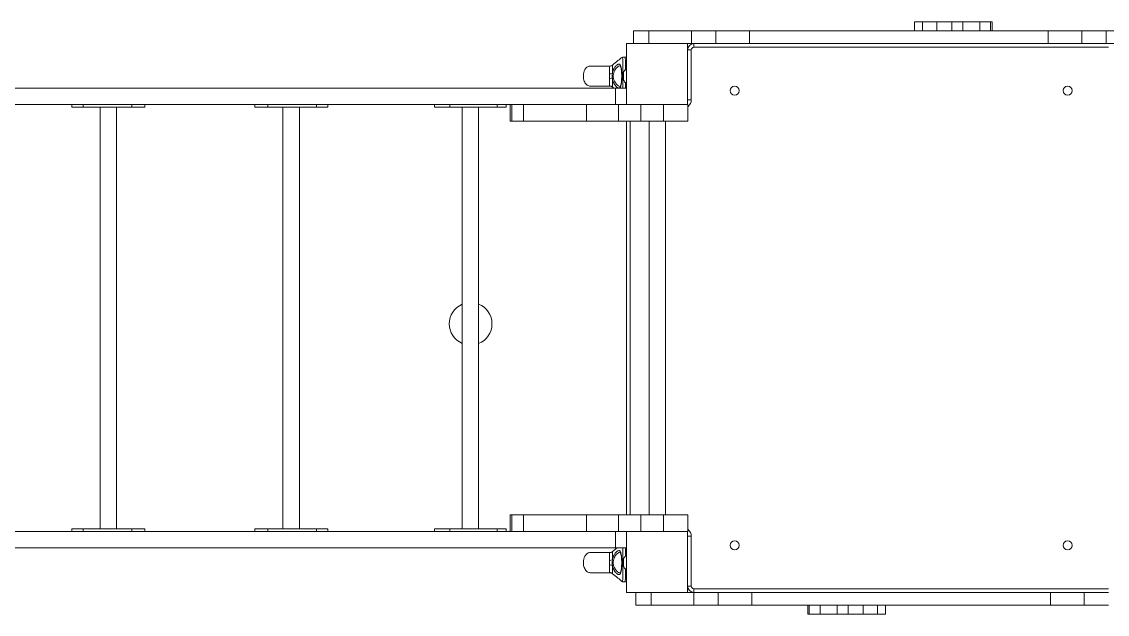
# Model space of a CAD drawing. Header units: millimetres. Extents: x -8760 to 8364, y -7998 to 7451.
# Drawn here: x 62 to 1843, y 1905 to 2877 of the extents above; entities that cross this region are included whole.
import ezdxf

# ---------------------------------------------------------------- set-up
doc = ezdxf.new("R2010")
doc.units = ezdxf.units.MM
doc.layers.add('DIKOM_ОБЪЕКТ', color=7, linetype='Continuous')

msp = doc.modelspace()

# ---------------------------------------------------------------- linework, layer by layer
at = {"layer": 'DIKOM_ОБЪЕКТ', "color": 7, "linetype": 'Continuous', "lineweight": 15}
for p, q in [((1526.378, 2877.446), (1526.378, 2862.446)), ((1526.378, 2877.446), (1539.45, 2877.446)), ((1539.45, 2877.446), (1539.45, 2862.446)), ((1539.45, 2877.446), (1563.238, 2877.446)), ((1563.238, 2877.446), (1563.238, 2862.446)), ((1563.238, 2877.446), (1587.797, 2877.446)), ((1587.797, 2877.446), (1587.797, 2862.446)), ((1587.797, 2877.446), (1605.666, 2877.446)), ((1605.666, 2877.446), (1605.666, 2862.446)), ((1605.666, 2877.446), (1633.379, 2877.446)), ((1633.379, 2877.446), (1633.379, 2862.446)), ((1633.379, 2877.446), (1651.267, 2877.446)), ((1651.267, 2877.446), (1651.267, 2862.446)), ((1651.267, 2877.446), (1653.956, 2877.446)), ((1653.956, 2862.446), (1653.956, 2877.446)), ((1065.634, 2841.446), (1065.634, 2862.446)), ((1065.634, 2862.446), (1090.634, 2862.446)), ((1090.634, 2841.446), (1090.634, 2862.446)), ((1090.634, 2862.446), (1160.634, 2862.446)), ((1160.634, 2841.446), (1160.634, 2862.446)), ((1200.634, 2862.446), (1160.634, 2862.446)), ((1200.634, 2841.446), (1200.634, 2862.446)), ((1200.634, 2862.446), (1255.906, 2862.446)), ((1255.906, 2841.446), (1255.906, 2862.446)), ((1745.363, 2862.446), (1255.906, 2862.446)), ((1745.363, 2841.446), (1745.363, 2862.446)), ((1745.363, 2862.446), (1800.634, 2862.446)), ((1800.634, 2841.446), (1800.634, 2862.446)), ((1840.634, 2862.446), (1800.634, 2862.446)), ((1840.634, 2841.446), (1840.634, 2862.446)), ((1840.634, 2862.446), (1862.001, 2862.446)), ((1154.392, 2841.446), (1054.391, 2841.446)), ((1054.391, 2841.446), (1054.391, 2741.446)), ((1154.392, 2841.446), (1160.634, 2841.446)), ((1154.392, 2741.446), (1154.392, 2841.446)), ((1160.392, 2831.446), (1154.392, 2831.446)), ((1160.392, 2831.446), (1160.392, 2749.446)), ((1200.634, 2841.446), (1160.634, 2841.446)), ((1164.392, 2835.446), (1164.392, 2841.446)), ((1844.392, 2835.446), (1164.392, 2835.446)), ((1200.634, 2841.446), (1255.906, 2841.446)), ((1745.363, 2841.446), (1255.906, 2841.446)), ((1745.363, 2841.446), (1800.634, 2841.446)), ((1840.634, 2841.446), (1800.634, 2841.446)), ((1840.634, 2841.446), (1854.392, 2841.446)), ((1053.892, 2819.476), (1051.895, 2819.476)), ((1053.892, 2798.712), (1053.892, 2819.476)), ((1026.63, 2804.626), (1026.673, 2804.628)), ((1031.426, 2806.342), (1031.417, 2806.3)), ((1031.423, 2806.354), (1031.425, 2806.337)), ((1052.676, 2798.712), (1053.892, 2798.712)), ((1053.892, 2777.787), (1052.677, 2777.787)), ((1053.892, 2768.446), (1053.892, 2777.787)), ((-327.451, 2768.446), (1036.234, 2768.446)), ((1031.424, 2770.083), (1033.412, 2768.446)), ((1036.234, 2768.446), (1036.234, 2741.446)), ((1036.234, 2768.446), (1054.391, 2768.446)), ((-281.242, 2741.446), (984.545, 2741.446)), ((144.691, 2741.446), (144.691, 2737.446)), ((163.115, 2741.446), (163.115, 2737.446)), ((242.866, 2741.446), (242.866, 2737.446)), ((264.443, 2737.446), (264.443, 2741.446)), ((444.438, 2741.446), (444.438, 2737.446)), ((466.015, 2741.446), (466.015, 2737.446)), ((545.766, 2741.446), (545.766, 2737.446)), ((564.189, 2737.446), (564.189, 2741.446)), ((739.452, 2741.446), (739.452, 2737.446)), ((764.612, 2741.446), (764.612, 2737.446)), ((841.903, 2741.446), (841.903, 2737.446)), ((856.742, 2737.446), (856.742, 2741.446)), ((863.503, 2741.446), (863.503, 2714.446)), ((865.818, 2741.446), (865.818, 2714.446)), ((885.455, 2741.446), (885.455, 2714.446)), ((984.545, 2741.446), (988.655, 2741.446)), ((988.655, 2741.446), (988.655, 2714.446)), ((1040.989, 2741.446), (988.655, 2741.446)), ((1040.989, 2741.446), (1040.989, 2714.446)), ((1054.391, 2741.446), (1040.989, 2741.446)), ((1054.391, 2741.446), (1154.392, 2741.446)), ((1077.66, 2741.446), (1077.66, 2714.446)), ((1114.556, 2741.446), (1114.556, 2714.446)), ((1160.392, 2749.446), (1154.392, 2749.446)), ((1154.392, 2741.446), (1154.538, 2741.446)), ((1154.538, 2741.446), (1154.538, 2714.446)), ((144.691, 2737.446), (163.115, 2737.446)), ((163.115, 2737.446), (242.866, 2737.446)), ((191.067, 2737.446), (191.067, 2045.446)), ((218.067, 2045.446), (218.067, 2737.446)), ((242.866, 2737.446), (264.443, 2737.446)), ((444.438, 2737.446), (466.015, 2737.446)), ((466.015, 2737.446), (545.766, 2737.446)), ((490.814, 2737.446), (490.814, 2045.446)), ((517.814, 2045.446), (517.814, 2737.446)), ((545.766, 2737.446), (564.189, 2737.446)), ((739.452, 2737.446), (764.612, 2737.446)), ((764.612, 2737.446), (841.903, 2737.446)), ((784.597, 2737.446), (784.597, 2045.446)), ((811.597, 2045.446), (811.597, 2737.446)), ((841.903, 2737.446), (856.742, 2737.446)), ((863.503, 2714.446), (865.818, 2714.446)), ((865.818, 2714.446), (885.455, 2714.446)), ((885.455, 2714.446), (988.655, 2714.446)), ((1040.989, 2714.446), (988.655, 2714.446)), ((1077.66, 2714.446), (1040.989, 2714.446)), ((1054.391, 2068.446), (1054.391, 2714.446)), ((1060.392, 2714.446), (1060.392, 2068.446)), ((1114.556, 2714.446), (1077.66, 2714.446)), ((1091.022, 2714.446), (1091.022, 2068.446)), ((1114.556, 2714.446), (1154.538, 2714.446)), ((1118.022, 2068.446), (1118.022, 2714.446)), ((863.503, 2068.446), (863.503, 2041.446)), ((863.503, 2068.446), (865.818, 2068.446)), ((865.818, 2068.446), (865.818, 2041.446)), ((865.818, 2068.446), (885.455, 2068.446)), ((885.455, 2068.446), (885.455, 2041.446)), ((885.455, 2068.446), (988.655, 2068.446)), ((988.655, 2068.446), (988.655, 2041.446)), ((1040.989, 2068.446), (988.655, 2068.446)), ((1040.989, 2068.446), (1040.989, 2041.446)), ((1077.66, 2068.446), (1040.989, 2068.446)), ((1077.66, 2068.446), (1077.66, 2041.446)), ((1114.556, 2068.446), (1077.66, 2068.446)), ((1114.556, 2068.446), (1114.556, 2041.446)), ((1114.556, 2068.446), (1154.538, 2068.446)), ((1154.538, 2068.446), (1154.538, 2041.446)), ((-281.242, 2041.446), (984.545, 2041.446)), ((144.691, 2045.446), (144.691, 2041.446)), ((144.691, 2045.446), (163.115, 2045.446)), ((163.115, 2045.446), (163.115, 2041.446)), ((163.115, 2045.446), (242.866, 2045.446)), ((242.866, 2045.446), (242.866, 2041.446)), ((242.866, 2045.446), (264.443, 2045.446)), ((264.443, 2041.446), (264.443, 2045.446)), ((444.438, 2045.446), (444.438, 2041.446)), ((444.438, 2045.446), (466.015, 2045.446)), ((466.015, 2045.446), (466.015, 2041.446)), ((466.015, 2045.446), (545.766, 2045.446)), ((545.766, 2045.446), (545.766, 2041.446)), ((545.766, 2045.446), (564.189, 2045.446)), ((564.189, 2041.446), (564.189, 2045.446)), ((739.452, 2045.446), (739.452, 2041.446)), ((739.452, 2045.446), (764.612, 2045.446)), ((764.612, 2045.446), (764.612, 2041.446)), ((764.612, 2045.446), (841.903, 2045.446)), ((841.903, 2045.446), (841.903, 2041.446)), ((841.903, 2045.446), (856.742, 2045.446)), ((856.742, 2041.446), (856.742, 2045.446)), ((984.545, 2041.446), (988.655, 2041.446)), ((1040.989, 2041.446), (988.655, 2041.446)), ((1036.234, 2041.446), (1036.234, 2014.446)), ((1054.391, 2041.446), (1040.989, 2041.446)), ((1154.392, 2041.446), (1054.391, 2041.446)), ((1054.391, 2041.446), (1054.391, 1941.446)), ((1154.392, 2041.446), (1154.538, 2041.446)), ((1154.392, 1941.446), (1154.392, 2041.446)), ((1154.392, 2033.446), (1160.392, 2033.446)), ((1160.392, 2033.446), (1160.392, 1951.446)), ((-327.451, 2014.446), (1036.234, 2014.446)), ((1038.776, 2014.446), (1031.381, 2008.348)), ((1036.234, 2014.446), (1054.391, 2014.446)), ((1053.892, 2000.67), (1053.892, 2014.446)), ((1026.63, 2006.584), (1026.673, 2006.587)), ((1031.426, 2008.301), (1031.417, 2008.259)), ((1031.423, 2008.313), (1031.425, 2008.296)), ((1052.676, 2000.67), (1053.892, 2000.67)), ((1053.892, 1979.745), (1052.677, 1979.745)), ((1053.892, 1958.916), (1053.892, 1979.745)), ((1051.887, 1958.916), (1053.892, 1958.916)), ((1054.391, 1941.446), (1154.392, 1941.446)), ((1069.539, 1941.446), (1069.539, 1920.446)), ((1094.539, 1941.446), (1094.539, 1920.446)), ((1154.392, 1951.446), (1160.392, 1951.446)), ((1164.539, 1941.446), (1154.392, 1941.446)), ((1164.392, 1947.446), (1844.392, 1947.446)), ((1164.392, 1941.446), (1164.392, 1947.446)), ((1164.539, 1941.446), (1164.539, 1920.446)), ((1164.539, 1941.446), (1204.539, 1941.446)), ((1204.539, 1941.446), (1204.539, 1920.446)), ((1259.81, 1941.446), (1204.539, 1941.446)), ((1259.81, 1941.446), (1259.81, 1920.446)), ((1259.81, 1941.446), (1749.267, 1941.446)), ((1749.267, 1941.446), (1749.267, 1920.446)), ((1804.539, 1941.446), (1749.267, 1941.446)), ((1804.539, 1941.446), (1804.539, 1920.446)), ((1804.539, 1941.446), (1844.539, 1941.446)), ((1094.539, 1920.446), (1069.539, 1920.446)), ((1164.539, 1920.446), (1094.539, 1920.446)), ((1164.539, 1920.446), (1204.539, 1920.446)), ((1259.81, 1920.446), (1204.539, 1920.446)), ((1259.81, 1920.446), (1749.267, 1920.446)), ((1351.217, 1920.446), (1351.217, 1905.446)), ((1353.906, 1905.446), (1351.217, 1905.446)), ((1353.906, 1905.446), (1353.906, 1920.446)), ((1371.794, 1905.446), (1353.906, 1905.446)), ((1371.794, 1905.446), (1371.794, 1920.446)), ((1399.507, 1905.446), (1371.794, 1905.446)), ((1399.507, 1905.446), (1399.507, 1920.446)), ((1417.376, 1905.446), (1399.507, 1905.446)), ((1417.376, 1905.446), (1417.376, 1920.446)), ((1441.935, 1905.446), (1417.376, 1905.446)), ((1441.935, 1905.446), (1441.935, 1920.446)), ((1465.724, 1905.446), (1441.935, 1905.446)), ((1465.724, 1905.446), (1465.724, 1920.446)), ((1478.796, 1905.446), (1465.724, 1905.446)), ((1478.796, 1905.446), (1478.796, 1920.446)), ((1804.539, 1920.446), (1749.267, 1920.446)), ((1804.539, 1920.446), (1844.539, 1920.446))]:
    msp.add_line(p, q, dxfattribs=at)
at = {"layer": 'DIKOM_ОБЪЕКТ', "color": 7, "linetype": 'Continuous', "lineweight": 15, "flags": 128}
for points in [[(1043.506, 2805.188), (1043.096, 2805.219), (1041.687, 2804.791), (1040.798, 2804.314), (1039.14, 2803.097), (1037.447, 2801.438), (1036.1, 2799.763), (1034.858, 2797.805), (1033.933, 2795.904), (1033.187, 2793.812), (1032.682, 2791.636), (1032.421, 2789.361), (1032.444, 2786.814), (1032.784, 2784.32), (1033.418, 2781.962), (1034.292, 2779.798), (1035.843, 2777.107), (1037.6, 2774.896), (1039.252, 2773.309), (1040.866, 2772.146), (1043.101, 2771.278), (1043.101, 2771.278)], [(1043.506, 2007.146), (1043.096, 2007.178), (1041.687, 2006.749), (1040.798, 2006.272), (1039.14, 2005.055), (1037.447, 2003.397), (1036.1, 2001.721), (1034.858, 1999.764), (1033.933, 1997.862), (1033.187, 1995.771), (1032.682, 1993.595), (1032.421, 1991.32), (1032.444, 1988.773), (1032.784, 1986.279), (1033.418, 1983.921), (1034.292, 1981.756), (1035.843, 1979.065), (1037.6, 1976.855), (1039.252, 1975.268), (1040.866, 1974.104), (1043.101, 1973.236), (1043.101, 1973.236)]]:
    msp.add_lwpolyline(points, dxfattribs=at)
at = {"layer": 'DIKOM_ОБЪЕКТ', "color": 7, "linetype": 'Continuous', "lineweight": 15}
for centre in [(1231.392, 2764.446), (1777.392, 2764.446), (1231.392, 2018.446), (1777.392, 2018.446)]:
    msp.add_circle(centre, 7.5, dxfattribs=at)
for centre, radius, start, end in [((1164.392, 2831.446), 10, 90, 180), ((1164.392, 2831.446), 4, 90, 180), ((1025.443, 2811.672), 19.746, 271.804242, 286.117049), ((1025.455, 2764.842), 19.733, 73.906025, 88.224955), ((1146.392, 2749.446), 14, 305.585344, 0), ((798.524, 2381.906), 35, 113.448958, 246.551042), ((798.524, 2381.906), 35, 291.931338, 68.068662), ((1146.392, 2033.446), 14, 0, 54.414656), ((1025.452, 2013.576), 19.691, 271.784199, 286.137092), ((1025.452, 1966.78), 19.753, 73.913524, 88.217457), ((1164.392, 1951.446), 10, 180, 270), ((1164.392, 1951.446), 4, 180, 270)]:
    msp.add_arc(centre, radius, start, end, dxfattribs=at)
for points, knots in [([(1047.288, 2819.513), (1044.901, 2817.542), (1039.667, 2813.22), (1034.301, 2808.796), (1031.381, 2806.389)], [0, 0, 0, 0, 0.45597576, 1, 1, 1, 1]), ([(1047.319, 2819.476), (1047.308, 2819.476), (1047.277, 2819.476), (1047.613, 2819.476), (1047.83, 2819.476)], [0, 0, 0, 0, 0.35650498, 1, 1, 1, 1]), ([(1047.993, 2768.446), (1048.005, 2769.431), (1048.034, 2771.73), (1048.07, 2775.867), (1048.097, 2780.639), (1048.108, 2784.826), (1048.111, 2789.046), (1048.105, 2793.271), (1048.085, 2798.17), (1048.052, 2802.813), (1048.009, 2807.103), (1047.956, 2810.907), (1047.9, 2814.172), (1047.846, 2816.766), (1047.813, 2818.546), (1047.825, 2819.197), (1047.83, 2819.476)], [0, 0, 0, 0, 0.05733624, 0.13387628, 0.21000592, 0.28613484, 0.32593922, 0.40201148, 0.47809278, 0.55446277, 0.63083875, 0.70786018, 0.78490179, 0.86312999, 0.94137017, 1, 1, 1, 1]), ([(1047.83, 2819.476), (1047.98, 2819.476), (1048.281, 2819.476), (1048.97, 2819.476), (1049.777, 2819.476), (1050.482, 2819.476), (1051.23, 2819.476), (1051.678, 2819.476), (1051.895, 2819.476)], [0, 0, 0, 0, 0.28444034, 0.56780198, 0.70814938, 0.8493445, 0.92693321, 1, 1, 1, 1]), ([(1051.895, 2819.476), (1051.952, 2819.026), (1052.065, 2818.127), (1052.228, 2815.993), (1052.38, 2813), (1052.51, 2808.953), (1052.608, 2804.31), (1052.656, 2800.77), (1052.674, 2798.864), (1052.676, 2798.712)], [0, 0, 0, 0, 0.125300977, 0.250597292, 0.433982079, 0.617370739, 0.800754656, 0.984131282, 1, 1, 1, 1]), ([(1053.892, 2819.476), (1053.904, 2819.476), (1053.934, 2819.476), (1053.97, 2819.476), (1054.032, 2819.476), (1054.145, 2819.476), (1054.34, 2819.476), (1054.388, 2819.476), (1054.391, 2819.476), (1054.391, 2819.476)], [0, 0, 0, 0, 0.02012284, 0.05029591, 0.0614376, 0.13926814, 0.32553308, 0.92574838, 1, 1, 1, 1]), ([(994.392, 2804.75), (993.717, 2804.695), (992.299, 2804.579), (990.237, 2803.634), (988.316, 2802.134), (986.677, 2800.146), (985.401, 2797.897), (984.503, 2795.619), (983.905, 2793.401), (983.51, 2791.055), (983.332, 2788.335), (983.507, 2785.148), (984.188, 2781.709), (985.459, 2778.349), (987.291, 2775.429), (989.534, 2773.283), (991.96, 2771.978), (993.621, 2771.822), (994.392, 2771.75)], [0, 0, 0, 0, 0.0463333, 0.09737769, 0.15340917, 0.21313162, 0.27355231, 0.33082511, 0.38134001, 0.43157933, 0.49444002, 0.56870954, 0.65082395, 0.73500568, 0.81488807, 0.88597619, 0.94713684, 1, 1, 1, 1]), ([(1026.672, 2804.75), (1026.19, 2804.75), (1023.741, 2804.75), (1020.037, 2804.75), (1015.805, 2804.75), (1012.654, 2804.75), (1010.088, 2804.75), (1007.901, 2804.75), (1005.746, 2804.75), (1003.624, 2804.75), (1001.449, 2804.75), (999.325, 2804.75), (997.376, 2804.75), (995.768, 2804.75), (994.624, 2804.75), (994.471, 2804.75), (994.392, 2804.75)], [0, 0, 0, 0, 0.020988544, 0.106493687, 0.181893776, 0.243327457, 0.289771495, 0.342983151, 0.391962192, 0.449414455, 0.515994072, 0.592367478, 0.678988722, 0.776037004, 0.88332274, 1, 1, 1, 1]), ([(1026.065, 2791.936), (1026.066, 2792.835), (1026.069, 2794.603), (1026.075, 2797.117), (1026.084, 2799.14), (1026.1, 2800.821), (1026.126, 2802.18), (1026.183, 2803.354), (1026.292, 2804.16), (1026.429, 2804.687), (1026.57, 2804.644), (1026.63, 2804.626)], [0, 0, 0, 0, 0.146831431, 0.288823393, 0.430694367, 0.517297428, 0.627059859, 0.736703985, 0.833272517, 0.929740307, 1, 1, 1, 1]), ([(1031.355, 2806.373), (1031.054, 2806.135), (1030.366, 2805.59), (1028.998, 2805.003), (1027.677, 2804.674), (1026.894, 2804.687), (1026.629, 2804.692)], [0, 0, 0, 0, 0.2376157, 0.54370959, 0.84506002, 1, 1, 1, 1]), ([(1026.687, 2804.726), (1026.682, 2804.737), (1026.672, 2804.755), (1026.665, 2804.742), (1026.662, 2804.736)], [0, 0, 0, 0, 0.563626349, 1, 1, 1, 1]), ([(1030.925, 2792.702), (1031.056, 2793.37), (1031.357, 2794.892), (1032.068, 2797.132), (1033.054, 2799.463), (1034.269, 2801.656), (1035.735, 2803.749), (1037.368, 2805.579), (1038.809, 2806.787), (1040.145, 2807.593), (1041.365, 2808.004), (1042.579, 2807.864), (1043.601, 2807.089), (1044.405, 2805.743), (1045.041, 2803.873), (1045.519, 2801.623), (1045.883, 2798.988), (1046.139, 2796.105), (1046.304, 2792.986), (1046.383, 2789.777), (1046.381, 2786.501), (1046.297, 2783.307), (1046.128, 2780.223), (1045.87, 2777.386), (1045.51, 2774.823), (1045.045, 2772.646), (1044.449, 2770.874), (1043.721, 2769.581), (1042.83, 2768.777), (1042.005, 2768.553), (1041.152, 2768.596), (1040.292, 2768.844), (1039.011, 2769.561), (1037.499, 2770.801), (1035.759, 2772.705), (1034, 2775.224), (1032.564, 2778.05), (1031.542, 2780.934), (1031.101, 2782.79), (1030.931, 2783.769), (1030.925, 2783.801)], [0, 0, 0, 0, 0.01781677, 0.04061355, 0.06387773, 0.08996034, 0.11656199, 0.14777518, 0.17984582, 0.19769443, 0.22791096, 0.25911973, 0.28889447, 0.31968771, 0.34771894, 0.37659555, 0.40400685, 0.4321991, 0.45940554, 0.48737204, 0.5144928, 0.54236377, 0.56943189, 0.59724886, 0.6242665, 0.65203504, 0.67904632, 0.7068126, 0.73400809, 0.76196931, 0.77166533, 0.79505698, 0.81888493, 0.84934143, 0.8806276, 0.91457954, 0.94968093, 0.97411401, 0.99915531, 1, 1, 1, 1]), ([(1031.417, 2806.3), (1031.396, 2806.261), (1031.371, 2806.211), (1031.294, 2805.591), (1031.218, 2804.789), (1031.157, 2803.767), (1031.095, 2802.498), (1031.038, 2800.919), (1030.984, 2798.472), (1030.945, 2795.719), (1030.932, 2793.789), (1030.925, 2792.702)], [0, 0, 0, 0, 0.1290638, 0.1631205, 0.27670799, 0.39498466, 0.40847532, 0.55302137, 0.70230191, 0.83232912, 1, 1, 1, 1]), ([(1043.511, 2805.245), (1043.558, 2805.242), (1043.671, 2805.235), (1043.718, 2805.209), (1044.027, 2804.905), (1044.368, 2804.335), (1044.73, 2803.439), (1045.067, 2802.27), (1045.371, 2800.842), (1045.635, 2799.141), (1045.852, 2797.22), (1046.021, 2795.119), (1046.14, 2792.869), (1046.21, 2790.529), (1046.233, 2788.141), (1046.207, 2785.751), (1046.132, 2783.41), (1046.007, 2781.16), (1045.832, 2779.045), (1045.604, 2777.112), (1045.326, 2775.4), (1045.001, 2773.95), (1044.643, 2772.806), (1044.285, 2772.005), (1044.05, 2771.646), (1043.955, 2771.53), (1043.942, 2771.513)], [0, 0, 0, 0, 0.03674792, 0.08892571, 0.12772687, 0.168884, 0.20934872, 0.24895433, 0.29103587, 0.33449139, 0.37831572, 0.42327677, 0.46846325, 0.51405576, 0.55977478, 0.60539379, 0.65125359, 0.69658631, 0.74193125, 0.78686657, 0.83104149, 0.87483183, 0.91682336, 0.95797983, 0.99412963, 1, 1, 1, 1]), ([(1052.676, 2798.712), (1052.486, 2798.692), (1052.064, 2798.645), (1051.379, 2798.217), (1050.519, 2797.205), (1049.658, 2795.115), (1049.086, 2792.148), (1048.927, 2788.578), (1049.011, 2784.888), (1049.532, 2781.892), (1050.337, 2779.707), (1051.034, 2778.576), (1051.883, 2777.947), (1052.368, 2777.794), (1052.635, 2777.788), (1052.677, 2777.787)], [0, 0, 0, 0, 0.02391943, 0.05330181, 0.09937173, 0.19045643, 0.33533202, 0.48084469, 0.64220467, 0.80283684, 0.862286, 0.93763916, 0.96607823, 0.99479077, 1, 1, 1, 1]), ([(1054.391, 2797.008), (1054.384, 2797.269), (1054.371, 2797.706), (1054.264, 2798.224), (1054.148, 2798.502), (1054.057, 2798.629), (1053.991, 2798.686), (1053.931, 2798.71), (1053.901, 2798.712), (1053.892, 2798.712)], [0, 0, 0, 0, 0.418539406, 0.702617147, 0.845085711, 0.898688663, 0.952662572, 0.984077717, 1, 1, 1, 1]), ([(1026.066, 2784.565), (1026.089, 2785.775), (1026.135, 2788.231), (1026.089, 2790.689), (1026.065, 2791.936)], [0, 0, 0, 0, 0.49242223, 1, 1, 1, 1]), ([(1026.691, 2771.817), (1026.589, 2771.836), (1026.361, 2771.878), (1026.172, 2773.134), (1026.108, 2775.02), (1026.086, 2777.179), (1026.077, 2779.339), (1026.07, 2781.809), (1026.068, 2783.646), (1026.066, 2784.565)], [0, 0, 0, 0, 0.1244068, 0.27931047, 0.46485731, 0.58566867, 0.70660068, 0.85325524, 1, 1, 1, 1]), ([(1030.925, 2792.702), (1030.781, 2791.373), (1030.46, 2788.411), (1030.76, 2785.439), (1030.925, 2783.801)], [0, 0, 0, 0, 0.44886652, 1, 1, 1, 1]), ([(1030.925, 2783.801), (1030.933, 2782.702), (1030.948, 2780.477), (1030.993, 2777.526), (1031.057, 2774.965), (1031.136, 2773.054), (1031.225, 2771.636), (1031.338, 2770.446), (1031.396, 2770.225), (1031.431, 2770.09)], [0, 0, 0, 0, 0.16828001, 0.34054047, 0.47841126, 0.62037128, 0.72391172, 0.83081196, 1, 1, 1, 1]), ([(1052.677, 2777.787), (1052.665, 2776.729), (1052.634, 2773.938), (1052.584, 2770.748), (1052.533, 2768.885), (1052.521, 2768.446)], [0, 0, 0, 0, 0.31803644, 0.83938865, 1, 1, 1, 1]), ([(1053.892, 2777.787), (1053.91, 2777.789), (1053.952, 2777.793), (1054.024, 2777.837), (1054.141, 2777.97), (1054.335, 2778.454), (1054.383, 2778.984), (1054.392, 2779.411), (1054.392, 2779.478), (1054.391, 2779.491)], [0, 0, 0, 0, 0.02920852, 0.0678247, 0.13256852, 0.3106445, 0.89348766, 0.9784955, 1, 1, 1, 1]), ([(994.392, 2771.75), (994.471, 2771.75), (994.624, 2771.75), (995.768, 2771.75), (997.376, 2771.75), (999.325, 2771.75), (1001.449, 2771.75), (1003.624, 2771.75), (1005.746, 2771.75), (1007.738, 2771.75), (1009.549, 2771.75), (1011.305, 2771.75), (1013.268, 2771.75), (1016.068, 2771.75), (1020.037, 2771.75), (1023.742, 2771.75), (1026.191, 2771.75), (1026.675, 2771.75)], [0, 0, 0, 0, 0.11667181, 0.22395253, 0.32099627, 0.40761347, 0.4839833, 0.55055981, 0.60800938, 0.65698613, 0.69812148, 0.73224084, 0.77049448, 0.81808013, 0.89347669, 0.97897784, 1, 1, 1, 1]), ([(1026.621, 2771.782), (1027.021, 2771.774), (1027.945, 2771.755), (1029.344, 2771.339), (1030.575, 2770.749), (1031.165, 2770.266), (1031.4, 2770.074)], [0, 0, 0, 0, 0.22928648, 0.52888838, 0.81276889, 1, 1, 1, 1]), ([(1026.689, 2771.803), (1027.13, 2771.795), (1028.08, 2771.775), (1029.443, 2771.379), (1030.634, 2770.809), (1031.202, 2770.36), (1031.458, 2770.156)], [0, 0, 0, 0, 0.24088991, 0.51887465, 0.7822283, 1, 1, 1, 1]), ([(1043.101, 2771.278), (1043.243, 2771.249), (1043.388, 2771.22), (1043.516, 2771.251), (1043.519, 2771.251)], [0, 0, 0, 0, 0.97891362, 1, 1, 1, 1]), ([(1043.942, 2771.513), (1043.894, 2771.462), (1043.757, 2771.315), (1043.654, 2771.263), (1043.567, 2771.255), (1043.519, 2771.25)], [0, 0, 0, 0, 0.19856222, 0.56825962, 1, 1, 1, 1]), ([(1047.833, 1958.916), (1047.829, 1959.005), (1047.814, 1959.416), (1047.825, 1960.581), (1047.871, 1962.823), (1047.926, 1965.765), (1047.982, 1969.288), (1048.03, 1973.349), (1048.07, 1977.815), (1048.097, 1982.601), (1048.108, 1986.784), (1048.111, 1991.005), (1048.105, 1995.23), (1048.085, 2000.128), (1048.052, 2004.777), (1048.009, 2009.042), (1047.964, 2012.312), (1047.936, 2013.903), (1047.927, 2014.446)], [0, 0, 0, 0, 0.01989527, 0.09163868, 0.16337681, 0.23360945, 0.30382909, 0.37330876, 0.44277895, 0.51187664, 0.58097367, 0.6171014, 0.68614701, 0.75520083, 0.82451667, 0.8938324, 0.96374443, 1, 1, 1, 1]), ([(1052.386, 2014.446), (1052.428, 2013.272), (1052.516, 2010.797), (1052.607, 2006.258), (1052.656, 2002.728), (1052.674, 2000.822), (1052.676, 2000.67)], [0, 0, 0, 0, 0.30174482, 0.6363872, 0.97104247, 1, 1, 1, 1]), ([(994.392, 2006.708), (993.717, 2006.653), (992.299, 2006.538), (990.237, 2005.592), (988.316, 2004.093), (986.677, 2002.105), (985.401, 1999.856), (984.504, 1997.578), (983.905, 1995.359), (983.51, 1993.014), (983.332, 1990.294), (983.507, 1987.107), (984.188, 1983.667), (985.459, 1980.307), (987.29, 1977.388), (989.535, 1975.242), (991.96, 1973.937), (993.621, 1973.781), (994.392, 1973.708)], [0, 0, 0, 0, 0.04633326, 0.0973776, 0.15340904, 0.21313144, 0.27356158, 0.33083432, 0.38133862, 0.43157789, 0.49443853, 0.56871892, 0.65082253, 0.73500418, 0.81489572, 0.88597629, 0.94713689, 1, 1, 1, 1]), ([(1026.672, 2006.708), (1026.19, 2006.708), (1023.741, 2006.708), (1020.037, 2006.708), (1015.805, 2006.708), (1012.654, 2006.708), (1010.088, 2006.708), (1007.901, 2006.708), (1005.746, 2006.708), (1003.624, 2006.708), (1001.449, 2006.708), (999.325, 2006.708), (997.376, 2006.708), (995.768, 2006.708), (994.624, 2006.708), (994.471, 2006.708), (994.392, 2006.708)], [0, 0, 0, 0, 0.020988544, 0.106493687, 0.181893776, 0.243327457, 0.289771495, 0.342983151, 0.391962192, 0.449414455, 0.515994072, 0.592367478, 0.678988722, 0.776037004, 0.88332274, 1, 1, 1, 1]), ([(1026.065, 1993.895), (1026.066, 1994.794), (1026.069, 1996.562), (1026.075, 1999.076), (1026.084, 2001.098), (1026.1, 2002.78), (1026.126, 2004.138), (1026.183, 2005.312), (1026.292, 2006.119), (1026.429, 2006.645), (1026.57, 2006.602), (1026.63, 2006.584)], [0, 0, 0, 0, 0.14683374, 0.28882793, 0.43070113, 0.51728535, 0.6270495, 0.73669535, 0.83327648, 0.92973896, 1, 1, 1, 1]), ([(1026.066, 1986.524), (1026.089, 1987.733), (1026.135, 1990.19), (1026.089, 1992.647), (1026.065, 1993.895)], [0, 0, 0, 0, 0.49242223, 1, 1, 1, 1]), ([(1031.355, 2008.332), (1031.054, 2008.094), (1030.366, 2007.549), (1028.998, 2006.962), (1027.678, 2006.632), (1026.894, 2006.646), (1026.629, 2006.65)], [0, 0, 0, 0, 0.23761308, 0.5437036, 0.84506246, 1, 1, 1, 1]), ([(1026.687, 2006.685), (1026.682, 2006.695), (1026.672, 2006.714), (1026.665, 2006.7), (1026.662, 2006.694)], [0, 0, 0, 0, 0.56343193, 1, 1, 1, 1]), ([(1030.925, 1994.661), (1030.781, 1993.331), (1030.46, 1990.369), (1030.76, 1987.398), (1030.925, 1985.76)], [0, 0, 0, 0, 0.44886652, 1, 1, 1, 1]), ([(1030.925, 1994.661), (1031.056, 1995.328), (1031.357, 1996.85), (1032.068, 1999.091), (1033.054, 2001.422), (1034.269, 2003.614), (1035.735, 2005.707), (1037.368, 2007.537), (1038.809, 2008.746), (1040.145, 2009.551), (1041.365, 2009.963), (1042.579, 2009.822), (1043.601, 2009.048), (1044.405, 2007.702), (1045.041, 2005.831), (1045.519, 2003.582), (1045.883, 2000.946), (1046.139, 1998.064), (1046.304, 1994.945), (1046.383, 1991.736), (1046.381, 1988.46), (1046.298, 1985.266), (1046.128, 1982.181), (1045.87, 1979.345), (1045.51, 1976.781), (1045.045, 1974.604), (1044.449, 1972.833), (1043.721, 1971.539), (1042.83, 1970.736), (1042.005, 1970.511), (1041.152, 1970.556), (1040.292, 1970.802), (1039.011, 1971.519), (1037.499, 1972.76), (1035.759, 1974.663), (1034, 1977.183), (1032.564, 1980.008), (1031.542, 1982.893), (1031.101, 1984.748), (1030.931, 1985.728), (1030.925, 1985.76)], [0, 0, 0, 0, 0.01781677, 0.04061355, 0.06387773, 0.08996034, 0.11656199, 0.14777309, 0.17984526, 0.19769283, 0.22790989, 0.25911866, 0.28889339, 0.31968664, 0.34771787, 0.37659448, 0.40400577, 0.43219802, 0.45940447, 0.48737495, 0.51449167, 0.54236663, 0.56943093, 0.5972479, 0.62426554, 0.65203681, 0.67904589, 0.70681217, 0.73400766, 0.76196924, 0.77166533, 0.79505698, 0.81888493, 0.84934143, 0.8806276, 0.91457954, 0.94968093, 0.97411401, 0.99915531, 1, 1, 1, 1]), ([(1031.417, 2008.259), (1031.396, 2008.22), (1031.371, 2008.17), (1031.294, 2007.549), (1031.218, 2006.748), (1031.157, 2005.726), (1031.095, 2004.456), (1031.038, 2002.878), (1030.984, 2000.43), (1030.945, 1997.677), (1030.932, 1995.748), (1030.925, 1994.661)], [0, 0, 0, 0, 0.12906419, 0.16312883, 0.2767058, 0.39498283, 0.40847353, 0.55302002, 0.70230101, 0.83232861, 1, 1, 1, 1]), ([(1043.511, 2007.203), (1043.558, 2007.2), (1043.671, 2007.194), (1043.718, 2007.168), (1044.027, 2006.864), (1044.368, 2006.293), (1044.73, 2005.398), (1045.067, 2004.229), (1045.371, 2002.801), (1045.635, 2001.1), (1045.852, 1999.178), (1046.02, 1997.077), (1046.14, 1994.828), (1046.21, 1992.488), (1046.233, 1990.1), (1046.207, 1987.71), (1046.132, 1985.368), (1046.007, 1983.118), (1045.832, 1981.004), (1045.604, 1979.07), (1045.326, 1977.359), (1045.001, 1975.909), (1044.643, 1974.765), (1044.285, 1973.963), (1044.05, 1973.605), (1043.955, 1973.488), (1043.942, 1973.472)], [0, 0, 0, 0, 0.03674787, 0.08892568, 0.12772684, 0.16888399, 0.20934871, 0.24895433, 0.29103588, 0.3344914, 0.37831574, 0.423285, 0.46846283, 0.51405534, 0.55977437, 0.60539339, 0.65126214, 0.69658625, 0.7419312, 0.78686653, 0.83104146, 0.8748318, 0.91682334, 0.95797982, 0.99412963, 1, 1, 1, 1]), ([(1052.676, 2000.67), (1052.486, 2000.65), (1052.064, 2000.604), (1051.379, 2000.176), (1050.519, 1999.163), (1049.658, 1997.074), (1049.086, 1994.106), (1048.927, 1990.537), (1049.011, 1986.847), (1049.532, 1983.85), (1050.337, 1981.665), (1051.034, 1980.535), (1051.882, 1979.905), (1052.368, 1979.753), (1052.635, 1979.746), (1052.677, 1979.745)], [0, 0, 0, 0, 0.02391584, 0.05329814, 0.09936793, 0.19045236, 0.33532753, 0.48083979, 0.64221942, 0.80283136, 0.86228034, 0.93763329, 0.96608392, 0.99479079, 1, 1, 1, 1]), ([(1054.391, 1998.967), (1054.384, 1999.227), (1054.371, 1999.665), (1054.264, 2000.182), (1054.148, 2000.46), (1054.057, 2000.587), (1053.991, 2000.645), (1053.931, 2000.669), (1053.901, 2000.67), (1053.892, 2000.67)], [0, 0, 0, 0, 0.418548859, 0.702633017, 0.845104799, 0.898708961, 0.952684089, 0.984099944, 1, 1, 1, 1]), ([(1026.691, 1973.776), (1026.589, 1973.795), (1026.361, 1973.836), (1026.172, 1975.093), (1026.108, 1976.979), (1026.086, 1979.138), (1026.077, 1981.298), (1026.07, 1983.768), (1026.068, 1985.605), (1026.066, 1986.524)], [0, 0, 0, 0, 0.12440661, 0.27931004, 0.46485659, 0.58566776, 0.70657799, 0.85325547, 1, 1, 1, 1]), ([(1030.925, 1985.76), (1030.933, 1984.66), (1030.948, 1982.436), (1030.993, 1979.484), (1031.057, 1976.924), (1031.136, 1975.013), (1031.225, 1973.594), (1031.338, 1972.405), (1031.396, 1972.184), (1031.431, 1972.048)], [0, 0, 0, 0, 0.16827862, 0.34053768, 0.47840733, 0.62036619, 0.72392007, 0.8308088, 1, 1, 1, 1]), ([(1052.677, 1979.745), (1052.665, 1978.684), (1052.635, 1975.882), (1052.561, 1971.655), (1052.447, 1967.294), (1052.296, 1963.615), (1052.114, 1960.742), (1051.959, 1959.497), (1051.887, 1958.916)], [0, 0, 0, 0, 0.11119153, 0.2934286, 0.47568323, 0.65807247, 0.84044908, 1, 1, 1, 1]), ([(1053.892, 1979.745), (1053.91, 1979.747), (1053.952, 1979.752), (1054.025, 1979.795), (1054.141, 1979.929), (1054.336, 1980.412), (1054.383, 1980.942), (1054.392, 1981.37), (1054.392, 1981.436), (1054.391, 1981.449)], [0, 0, 0, 0, 0.02921408, 0.06771433, 0.13265699, 0.31076683, 0.89346741, 0.97849142, 1, 1, 1, 1]), ([(994.392, 1973.708), (994.471, 1973.708), (994.624, 1973.708), (995.768, 1973.708), (997.376, 1973.708), (999.325, 1973.708), (1001.449, 1973.708), (1003.624, 1973.708), (1005.746, 1973.708), (1007.738, 1973.708), (1009.549, 1973.708), (1011.305, 1973.708), (1013.268, 1973.708), (1016.068, 1973.708), (1020.037, 1973.708), (1023.742, 1973.708), (1026.191, 1973.708), (1026.675, 1973.708)], [0, 0, 0, 0, 0.11667181, 0.22395253, 0.32099627, 0.40761347, 0.4839833, 0.55055981, 0.60800938, 0.65698613, 0.69812148, 0.73224084, 0.77049448, 0.81808013, 0.89347669, 0.97897784, 1, 1, 1, 1]), ([(1026.621, 1973.741), (1027.021, 1973.732), (1027.945, 1973.713), (1029.344, 1973.298), (1030.575, 1972.708), (1031.165, 1972.225), (1031.4, 1972.033)], [0, 0, 0, 0, 0.22928648, 0.52888838, 0.81276889, 1, 1, 1, 1]), ([(1026.689, 1973.762), (1027.13, 1973.753), (1028.08, 1973.734), (1029.443, 1973.337), (1030.635, 1972.767), (1031.202, 1972.318), (1031.458, 1972.115)], [0, 0, 0, 0, 0.24089184, 0.51889214, 0.78222655, 1, 1, 1, 1]), ([(1031.424, 1972.042), (1034.285, 1969.689), (1039.444, 1965.446), (1044.908, 1960.92), (1047.343, 1958.903)], [0, 0, 0, 0, 0.55451371, 1, 1, 1, 1]), ([(1043.101, 1973.236), (1043.243, 1973.208), (1043.388, 1973.179), (1043.516, 1973.209), (1043.519, 1973.21)], [0, 0, 0, 0, 0.97891336, 1, 1, 1, 1]), ([(1043.942, 1973.472), (1043.894, 1973.421), (1043.757, 1973.274), (1043.654, 1973.222), (1043.567, 1973.214), (1043.519, 1973.209)], [0, 0, 0, 0, 0.19856222, 0.56825962, 1, 1, 1, 1]), ([(1047.833, 1958.916), (1047.681, 1958.916), (1047.407, 1958.916), (1047.37, 1958.916), (1047.354, 1958.916)], [0, 0, 0, 0, 0.55212464, 1, 1, 1, 1]), ([(1051.887, 1958.916), (1051.679, 1958.916), (1051.212, 1958.916), (1050.442, 1958.916), (1049.645, 1958.916), (1048.954, 1958.916), (1048.291, 1958.916), (1048.012, 1958.916), (1047.833, 1958.916)], [0, 0, 0, 0, 0.06868673, 0.15437012, 0.29682901, 0.48142385, 0.66682849, 1, 1, 1, 1]), ([(1054.391, 1958.916), (1054.379, 1958.916), (1054.364, 1958.916), (1054.2, 1958.916), (1054.122, 1958.916), (1054.033, 1958.916), (1053.967, 1958.916), (1053.916, 1958.916), (1053.894, 1958.916), (1053.892, 1958.916)], [0, 0, 0, 0, 0.63250861, 0.74409505, 0.86845559, 0.91658987, 0.96500948, 0.99551206, 1, 1, 1, 1])]:
    msp.add_open_spline(points, degree=3, knots=knots, dxfattribs=at)

doc.saveas('drawing.dxf')
